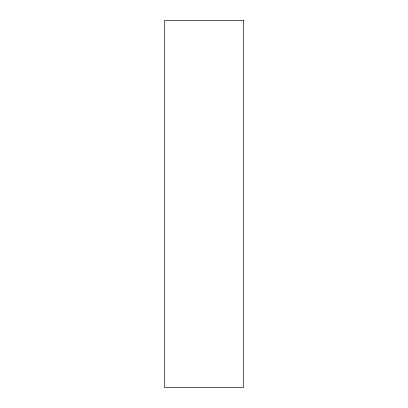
<?xml version="1.0" encoding="UTF-8"?>
<svg xmlns="http://www.w3.org/2000/svg" width="408" height="408" viewBox="0 0 408 408"><rect width="100%" height="100%" fill="white"/><g stroke="black" fill="none" stroke-linecap="round" stroke-linejoin="round"><path stroke-width="0.61" d="M243.601 20.4L164.399 20.4L164.399 387.6L243.601 387.6L243.601 20.4"/></g></svg>
